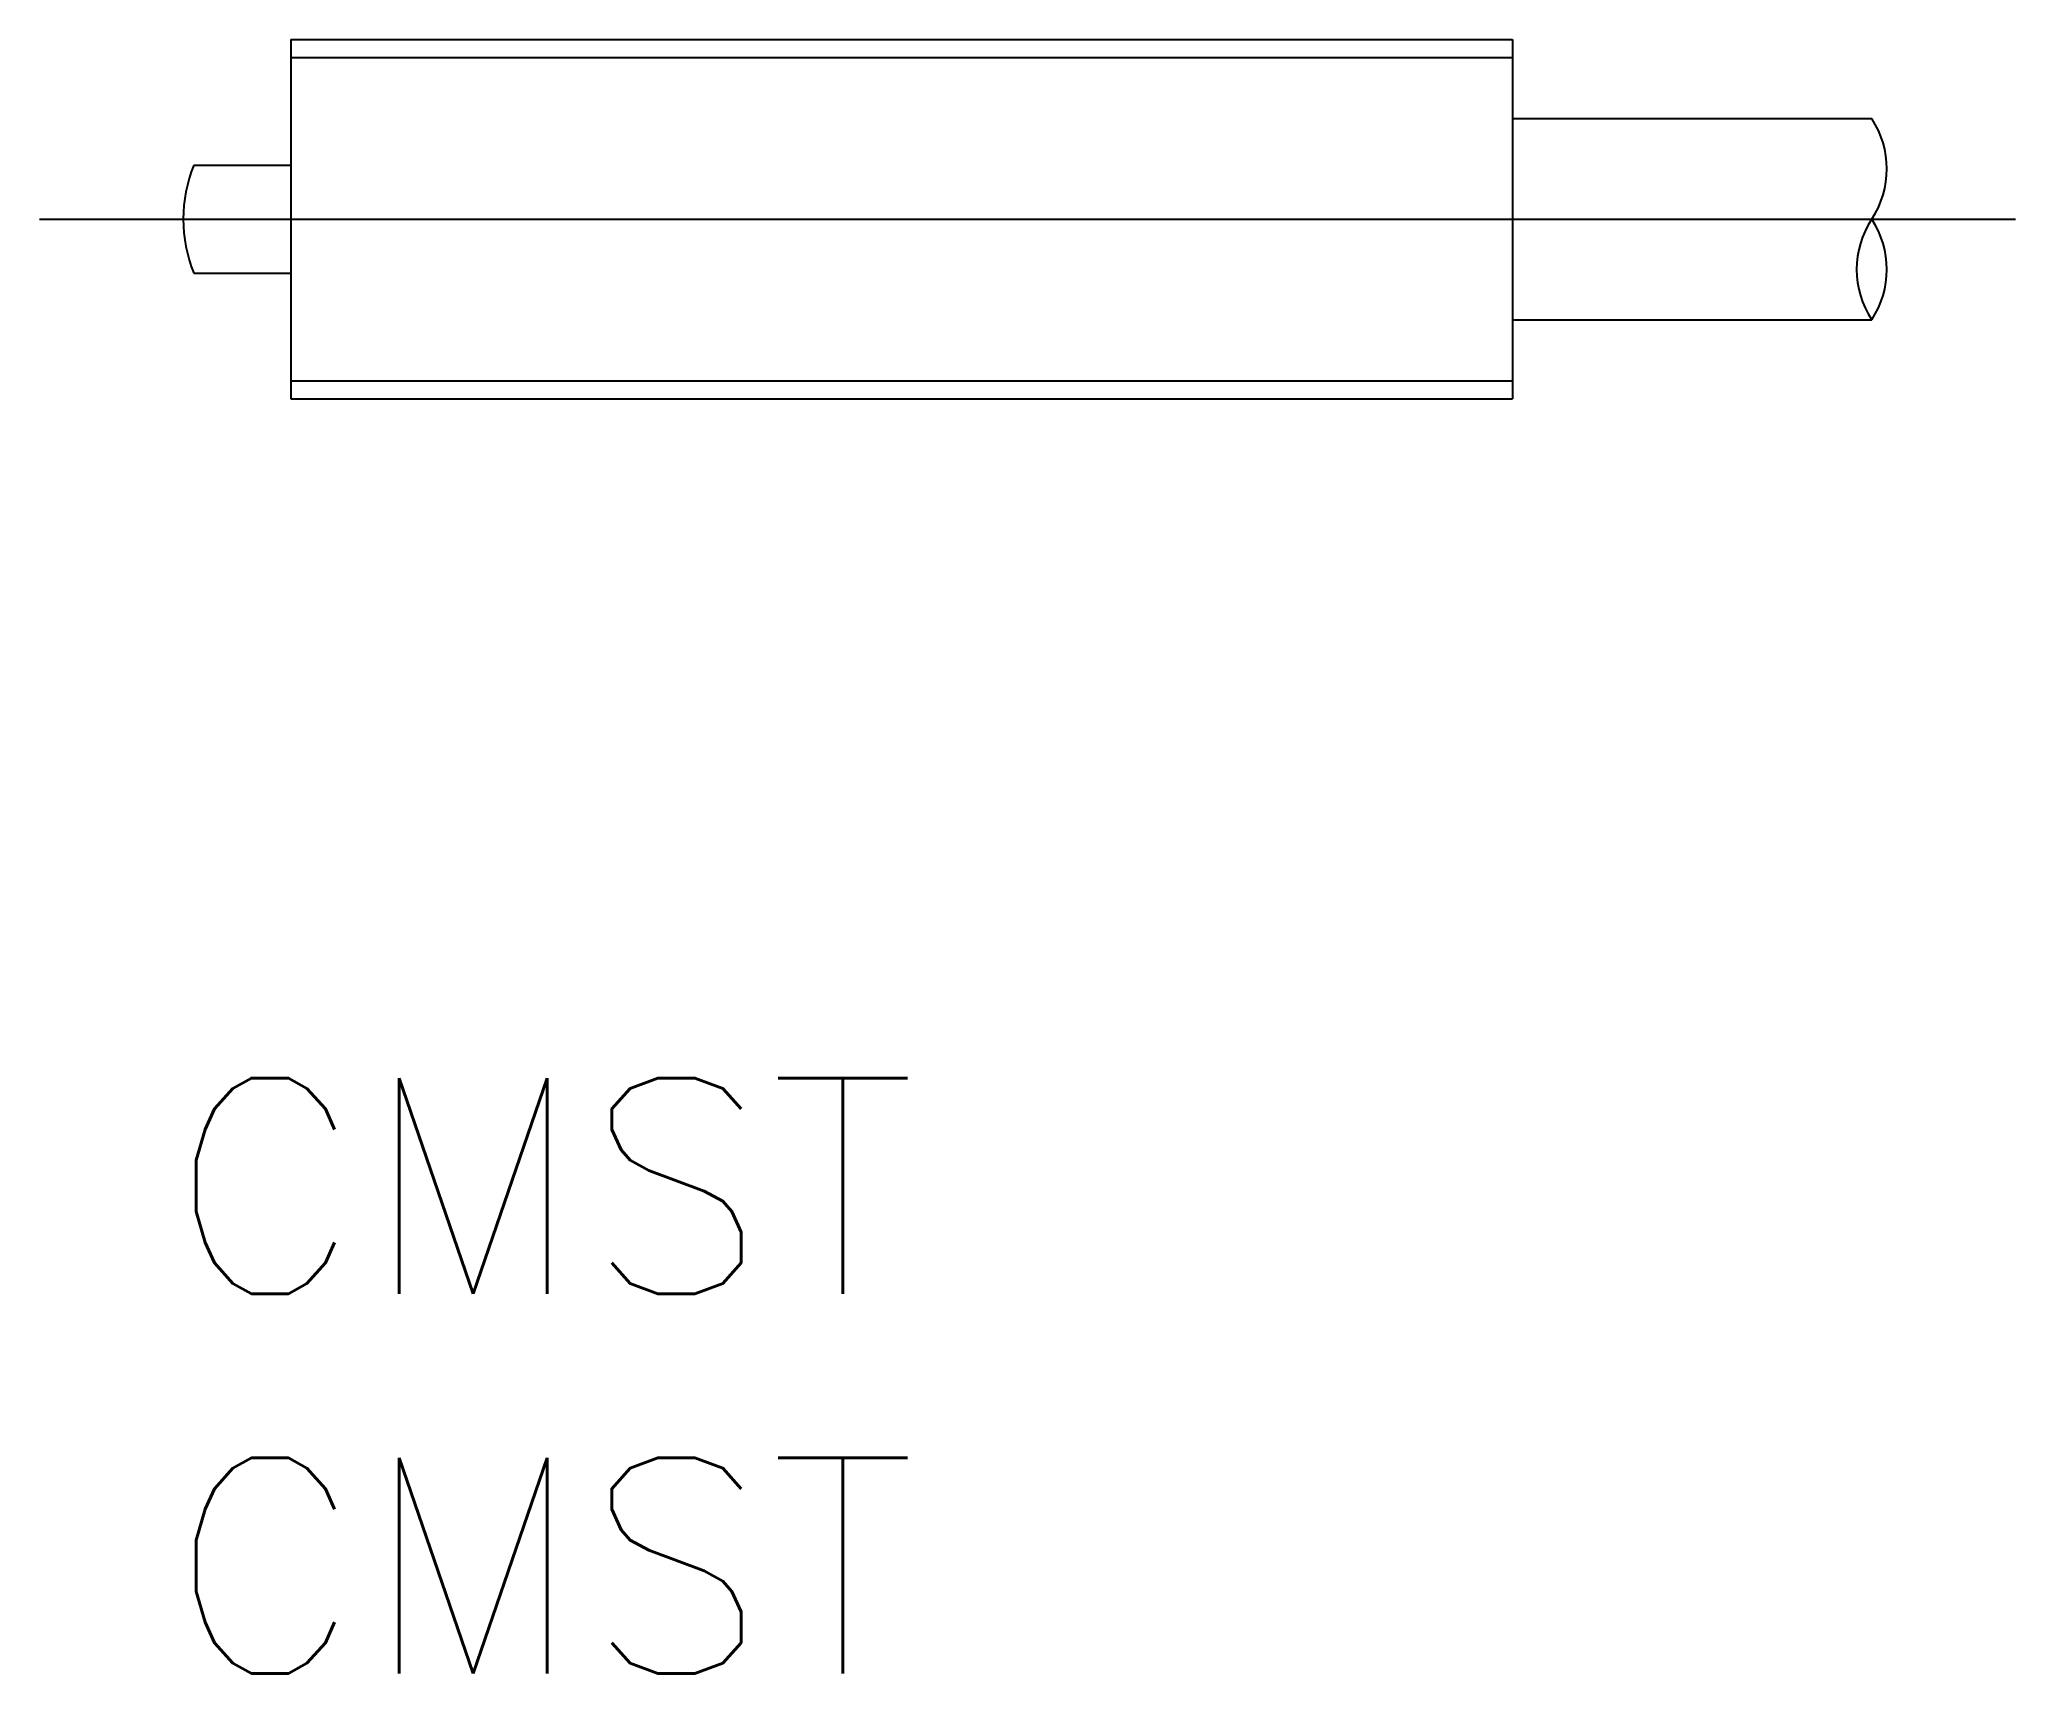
# Model space of a CAD drawing. Extents: x -2 to 25.5, y -20.2 to 2.5.
import ezdxf

# ---------------------------------------------------------------- set-up
doc = ezdxf.new("R2010")
doc.units = 0
doc.linetypes.add('CENTER', pattern=[50.8, 31.75, -6.35, 6.35, -6.35])
doc.layers.get('0').update_dxf_attribs({"linetype": 'CONTINUOUS'})
doc.layers.add('CENTER', color=1, linetype='CENTER')
doc.styles.get("Standard").update_dxf_attribs({"font": 'txt.shx', "height": 3, "bigfont": 'bigfont.shx'})

msp = doc.modelspace()

# ---------------------------------------------------------------- linework, layer by layer
at = {"color": 7, "linetype": 'CONTINUOUS'}
for p, q in [((1.496, 2.5), (18.496, 2.5)), ((1.496, 2.5), (1.496, -2.5)), ((18.496, 2.5), (18.496, -2.5)), ((18.496, 1.4), (23.496, 1.4)), ((0.146, 0.75), (1.496, 0.75)), ((0.146, -0.75), (1.496, -0.75)), ((18.496, -1.4), (23.496, -1.4)), ((1.496, -2.5), (18.496, -2.5))]:
    msp.add_line(p, q, dxfattribs=at)
at = {"color": 3, "linetype": 'CONTINUOUS'}
for p, q in [((1.496, 2.25), (18.496, 2.25)), ((1.496, -2.25), (18.496, -2.25))]:
    msp.add_line(p, q, dxfattribs=at)
for centre, start, end in [((22.434, 0.7), 326.6015, 33.3985), ((24.558, -0.7), 146.6015, 213.3985), ((22.434, -0.7), 326.6015, 33.3985)]:
    msp.add_arc(centre, 1.272, start, end, dxfattribs=at)
at = {"color": 7, "linetype": 'CONTINUOUS'}
msp.add_arc((2, 0), 2, 157.9757, 202.0243, dxfattribs=at)
at = {"layer": 'CENTER', "color": 1, "linetype": 'CENTER'}
msp.add_line((-2, 0), (25.496, 0), dxfattribs=at)

# ---------------------------------------------------------------- texts
at = {"color": 7, "linetype": 'CONTINUOUS'}
for p in [(-0.208, -14.952), (-0.208, -20.237)]:
    msp.add_text('CMST', height=3, dxfattribs=at).set_placement(p)

doc.saveas('drawing.dxf')
